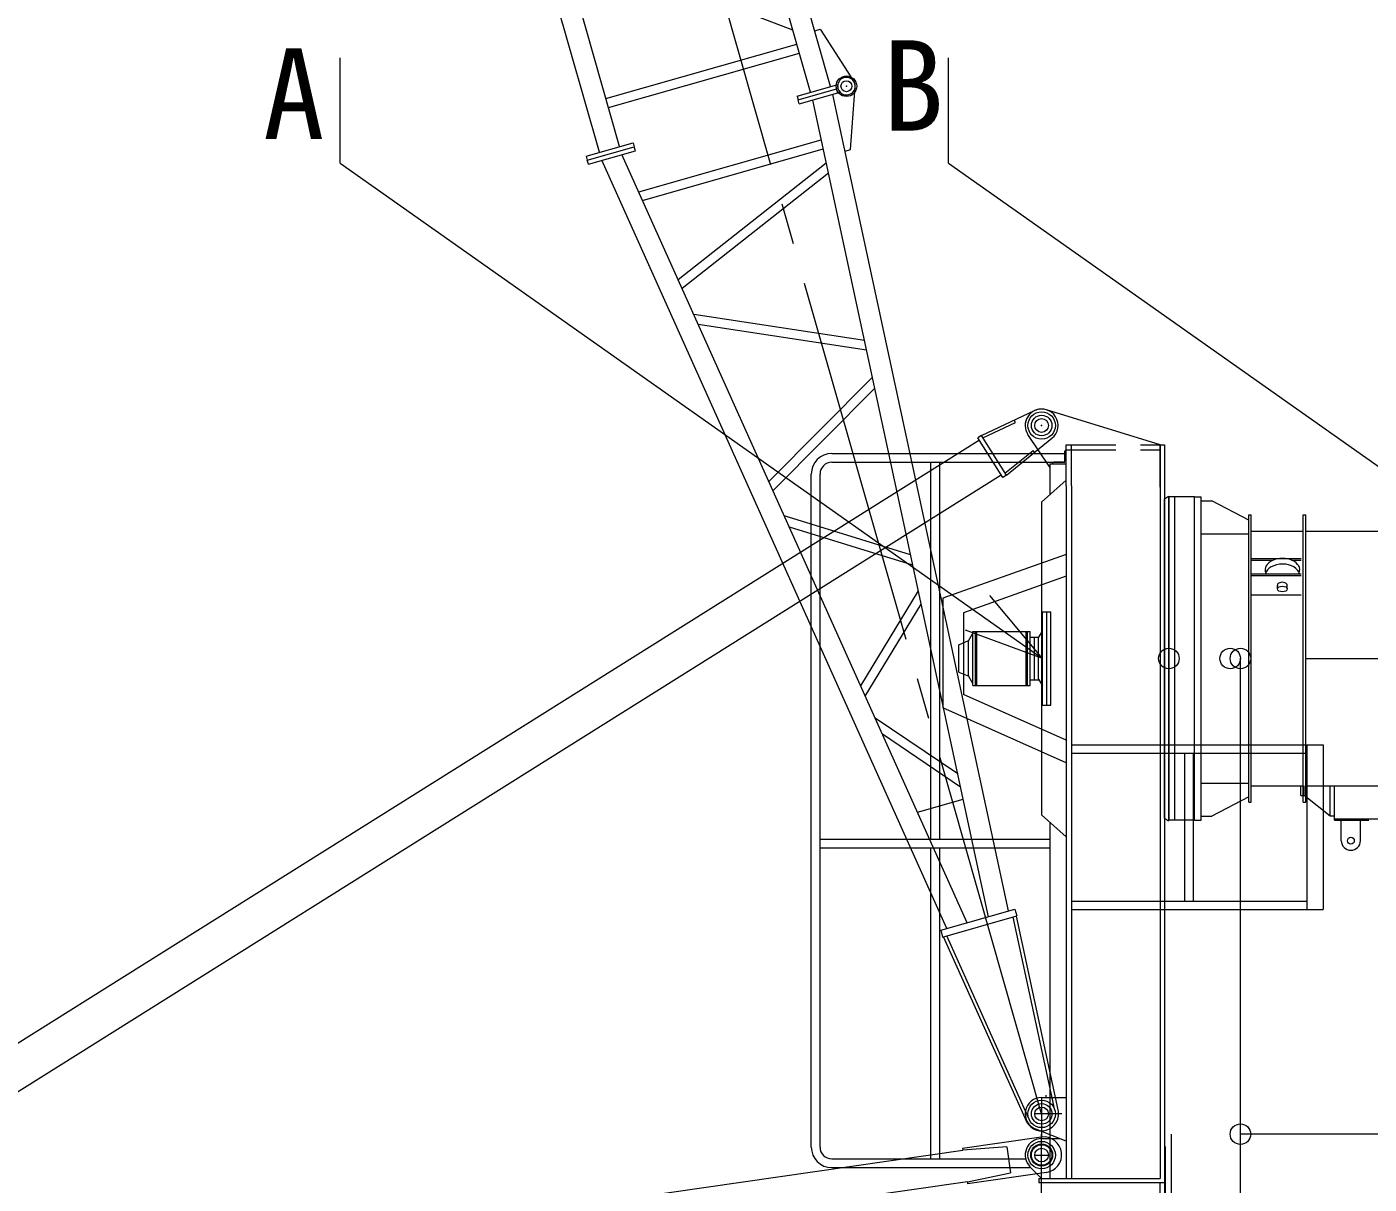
# Model space of a CAD drawing. Units: millimetres at full size, sheet at 1:150; details may follow other scales. Extents: x -30700 to 29919, y -306531 to 293469.
# Drawn here: x -22532 to -17637, y -14669 to -10448 of the extents above; entities that cross this region are included whole.
import ezdxf
from ezdxf.enums import TextEntityAlignment as Align

# ---------------------------------------------------------------- set-up
doc = ezdxf.new("R2010")
doc.units = ezdxf.units.MM
doc.header["$LTSCALE"] = 150
doc.header["$PDMODE"] = 32
doc.header["$PDSIZE"] = 75
doc.linetypes.add('CHAIN2', pattern=[12, 9, -1, 1, -1])
doc.linetypes.add('DASHED1', pattern=[1.8, 1.2, -0.6])
doc.layers.add('1-0', color=7, linetype='Continuous', lineweight=18)
doc.styles.add('ＭＳ ゴシック', font='')
doc.styles.get('ＭＳ ゴシック').set_extended_font_data('MS Gothic')

msp = doc.modelspace()

# ---------------------------------------------------------------- linework, layer by layer
at = {"layer": '1-0', "color": 2, "linetype": 'CHAIN2'}
msp.add_line((-18831.5, -14413.2), (-25552.8, 9146.8), dxfattribs=at)
at = {"layer": '1-0'}
for p, q in [((-19674.4, -10686.5), (-21682.5, -3647.3)), ((-19601, -10665.5), (-21609.1, -3626.4)), ((-20443.7, -10905.9), (-22451.8, -3866.8)), ((-20370.3, -10885), (-22378.4, -3845.9)), ((-19739, -10459.8), (-20583.7, -10137.1)), ((-20420.2, -10710), (-19724.3, -10511.5)), ((-21389.6, -10945.6), (-21389.6, -10560.9)), ((-20410.9, -10742.7), (-19715, -10544.2)), ((-19171.1, -10945.6), (-19171.1, -10560.9)), ((-19723.5, -10700.5), (-19583.3, -10660.5)), ((-19583.3, -10660.5), (-19574.7, -10658.1)), ((-19583.3, -10660.5), (-19579.2, -10674.9)), ((-19723.5, -10700.5), (-19719.3, -10714.9)), ((-19719.3, -10714.9), (-19579.2, -10674.9)), ((-19719.3, -10714.9), (-19579.2, -10674.9)), ((-19719.3, -10714.9), (-19579.2, -10674.9)), ((-19715.2, -10729.3), (-19719.3, -10714.9)), ((-19715.2, -10729.3), (-19575.1, -10689.4)), ((-19025.2, -13693.8), (-19666.1, -10715.3)), ((-18951.9, -13672.9), (-19592.8, -10694.4)), ((-19575.1, -10689.4), (-19579.2, -10674.9)), ((-19575.1, -10689.4), (-19566.5, -10686.8)), ((-20300.5, -11050.2), (-19634.9, -10860.3)), ((-20488.6, -10934.4), (-20317.1, -10885.4)), ((-20488.6, -10934.4), (-20317.1, -10885.4)), ((-20488.6, -10934.4), (-20317.1, -10885.4)), ((-19103, -13716), (-20361.8, -10913.8)), ((-20286.5, -11081.6), (-19627.7, -10893.6)), ((-21389.6, -10945.6), (-18828, -12752.2)), ((-20492.8, -10919.9), (-20488.6, -10934.4)), ((-20484.5, -10948.8), (-20488.6, -10934.4)), ((-19176.9, -13737), (-20435.7, -10934.9)), ((-20157, -11369.8), (-19616.9, -10943.7)), ((-20142.6, -11401.7), (-19609, -10980.7)), ((-20100.1, -11496.3), (-19477.6, -11591.1)), ((-20083.6, -11533.2), (-19470, -11626.6)), ((-19826, -12106.5), (-19448.6, -11726.2)), ((-19811.1, -12139.8), (-19440, -11765.8)), ((-18399.5, -11972.2), (-18813.8, -11844.9)), ((-19050.3, -11939.2), (-18857.1, -11848)), ((-19046.4, -11947.3), (-18927.1, -11891)), ((-18927.1, -11891), (-18931.9, -11883.3)), ((-19050.3, -11939.2), (-19063.8, -11947.7)), ((-18960, -12083.2), (-19050.3, -11939.2)), ((-18801.5, -12054.8), (-18881.3, -11935.6)), ((-19058.5, -11956.1), (-24144.7, -15146.6)), ((-18973.5, -12091.7), (-19063.8, -11947.7)), ((-18960, -12083.2), (-18793.8, -11948.9)), ((-18399.5, -11972.2), (-18399.5, -14648.2)), ((-18399.5, -11972.2), (-18383.5, -11972.2)), ((-18383.5, -11972.2), (-18383.5, -14806.7)), ((-19596.5, -12004.2), (-18747.5, -12004.2)), ((-19596.5, -12036.2), (-18747.5, -12036.2)), ((-19236.5, -12036.2), (-19236.5, -13411.2)), ((-19204.5, -12036.2), (-19204.5, -13411.2)), ((-18965.6, -12076.2), (-18862.9, -11993.2)), ((-18858.1, -12000.9), (-18862.9, -11993.2)), ((-18791.5, -12040.2), (-18791.5, -12042.2)), ((-18751.5, -12036.2), (-18787.5, -12036.2)), ((-18747.5, -12032.2), (-18747.5, -11996.2)), ((-18743.5, -11992.2), (-18740.8, -11992.2)), ((-19671.5, -14534.2), (-19671.5, -12079.2)), ((-19639.5, -14534.2), (-19639.5, -12079.2)), ((-18960, -12083.2), (-18973.5, -12091.7)), ((-18801.5, -12042.2), (-18740.8, -12042.2)), ((-18801.5, -12042.2), (-18801.5, -12155.6)), ((-18741.5, -12102.2), (-18831.5, -12182.2)), ((-18741.5, -12122.2), (-18741.5, -14648.2)), ((-18722.5, -12122.2), (-18722.5, -14648.2)), ((-18831.5, -12182.2), (-18831.5, -13322.2)), ((-18383.5, -12167.2), (-18383.5, -13337.2)), ((-18383.5, -13334.7), (-18383.5, -12169.7)), ((-18367.5, -13344.7), (-18367.5, -12159.7)), ((-18367.5, -12162.2), (-18367.5, -13342.2)), ((-18274.5, -12162.2), (-18367.5, -12162.2)), ((-18347.5, -12162.2), (-18347.5, -13342.2)), ((-18274.5, -12162.2), (-18249.5, -12162.2)), ((-18274.5, -13342.2), (-18274.5, -12162.2)), ((-18249.5, -13342.2), (-18249.5, -12162.2)), ((-18249.5, -12177.2), (-18211.5, -12177.2)), ((-18076.5, -12247.2), (-18211.5, -12177.2)), ((-19309.2, -12373.6), (-19769.9, -12231.6)), ((-18076.5, -12227.7), (-18067.5, -12227.7)), ((-18076.5, -13276.7), (-18076.5, -12227.7)), ((-18067.5, -13276.7), (-18067.5, -12227.7)), ((-17877.5, -12227.7), (-17868.5, -12227.7)), ((-17877.5, -13276.7), (-17877.5, -12227.7)), ((-17868.5, -13276.7), (-17868.5, -12227.7)), ((-19301, -12411.7), (-19751.3, -12272.9)), ((-18249.5, -12297.2), (-18076.5, -12297.2)), ((-18067.5, -12287.7), (-17877.5, -12287.7)), ((-17868.5, -12287.7), (-14669.5, -12287.7)), ((-18067.5, -12387.3), (-17885, -12387.3)), ((-18067.5, -12393.6), (-17988.4, -12393.6)), ((-17921, -12393.6), (-17885, -12393.6)), ((-18741.5, -12451.8), (-19116.5, -12585.2)), ((-18067.5, -12443.3), (-17885, -12443.3)), ((-18067.5, -12449.6), (-17885, -12449.6)), ((-19491.4, -12851.4), (-19280.8, -12505.7)), ((-18828, -12752.2), (-19020, -12521.8)), ((-18067.5, -12519.6), (-17885, -12519.6)), ((-17971.6, -12498.6), (-17971.6, -12484.7)), ((-17936.4, -12498.6), (-17936.4, -12484.4)), ((-19474.5, -12889.1), (-19270.4, -12554)), ((-19116.5, -12585.2), (-19116.5, -12883.5)), ((-18827.9, -12922.2), (-18827.9, -12582.2)), ((-18827.9, -12582.2), (-18797.9, -12582.2)), ((-18812.9, -12922), (-18812.9, -12583.3)), ((-18828, -12752.2), (-19109.5, -12648.7)), ((-19097.9, -12687.2), (-19083.4, -12662.3)), ((-19082.9, -12850.7), (-19082.9, -12653.7)), ((-19082.9, -12653.7), (-18872.9, -12653.7)), ((-19072.9, -12850.7), (-19072.9, -12653.7)), ((-19067.9, -12850.7), (-19067.9, -12653.7)), ((-18887.9, -12850.7), (-18887.9, -12653.7)), ((-18882.9, -12850.7), (-18882.9, -12653.7)), ((-18872.6, -12674.7), (-18842.9, -12674.7)), ((-18857.9, -12829.7), (-18857.9, -12674.7)), ((-18841.7, -12673.9), (-18829, -12652.2)), ((-19132.9, -12701.9), (-19098.5, -12686.9)), ((-19132.9, -12801.7), (-19132.9, -12701.9)), ((-19097.9, -12816.6), (-19097.9, -12687.2)), ((-19132.9, -12801.7), (-19097.4, -12817)), ((-19097.9, -12816.6), (-19083.4, -12841.5)), ((-18842.9, -12828), (-18828.9, -12852.2)), ((-18741.5, -13050.2), (-19116.5, -12883.5)), ((-19137.2, -13173), (-19438.2, -12969.9)), ((-18741.5, -13132.2), (-19191.5, -12932.2)), ((-19126.9, -13221), (-19411.8, -13028.7)), ((-18722.5, -13067.2), (-17804.5, -13067.2)), ((-17864.5, -13067.2), (-17864.5, -13667.2)), ((-17804.5, -13067.2), (-17804.5, -13667.2)), ((-18722.5, -13097.2), (-17864.5, -13097.2)), ((-18309.5, -13637.2), (-18309.5, -13097.2)), ((-18277.5, -13637.2), (-18277.5, -13097.2)), ((-18249.5, -13207.2), (-18076.5, -13207.2)), ((-18076.5, -13257.2), (-18211.5, -13327.2)), ((-18067.5, -13216.7), (-17877.5, -13216.7)), ((-17886, -13251.7), (-17886, -13216.7)), ((-17779, -13326.7), (-17874, -13251.7)), ((-17868.5, -13216.7), (-14669.5, -13216.7)), ((-17764, -13341.7), (-17764, -13216.7)), ((-19284, -13313.2), (-19117.3, -13265.6)), ((-18076.5, -13276.7), (-18067.5, -13276.7)), ((-17877.5, -13276.7), (-17868.5, -13276.7)), ((-18741.5, -13402.2), (-18831.5, -13322.2)), ((-18801.5, -13348.9), (-18801.5, -14648.2)), ((-18383.5, -13334.7), (-18368.5, -13344.7)), ((-18274.5, -13342.2), (-18367.5, -13342.2)), ((-18274.5, -13342.2), (-18249.5, -13342.2)), ((-18249.5, -13327.2), (-18211.5, -13327.2)), ((-17764, -13336.7), (-17203, -13336.7)), ((-17764, -13341.7), (-17638, -13341.7)), ((-17739, -13416.7), (-17739, -13341.7)), ((-17669, -13416.7), (-17669, -13341.7)), ((-19639.5, -13411.2), (-18801.9, -13411.2)), ((-19639.5, -13443.2), (-18801.9, -13443.2)), ((-19236.5, -13443.2), (-19236.5, -14577.2)), ((-19204.5, -13443.2), (-19204.5, -14577.2)), ((-18722.5, -13637.2), (-17864.5, -13637.2)), ((-19199.6, -13743.5), (-18928.9, -13666.3)), ((-19192.5, -13768.5), (-18921.8, -13691.3)), ((-18783.4, -14399.5), (-18935, -13695.1)), ((-18928.9, -13666.3), (-18921.8, -13691.3)), ((-18771.3, -14398.7), (-18923.4, -13691.8)), ((-18722.5, -13667.2), (-17804.5, -13667.2)), ((-19199.6, -13743.5), (-19192.5, -13768.5)), ((-18890.9, -14430.6), (-19188.8, -13767.5)), ((-18879.5, -14426.9), (-19177.2, -13764.2)), ((-18831.5, -14353.2), (-18741.5, -14353.2)), ((-18831.5, -14353.2), (-18816.5, -14353.2)), ((-18816.5, -14344.2), (-18816.5, -14353.2)), ((-18741.5, -14512.4), (-18853.2, -14469.2)), ((-18959, -14533.5), (-19118.8, -14545.9)), ((-18959, -14533.5), (-18945.5, -14627.6)), ((-18831.5, -14503.2), (-18765.3, -14503.2)), ((-18380.5, -14531.7), (-18383.5, -14531.7)), ((-18380.5, -14531.7), (-18380.5, -14796.7)), ((-23660.3, -15197.4), (-19118.8, -14545.9)), ((-19596.5, -14577.2), (-18889.8, -14577.2)), ((-19596.5, -14609.2), (-18874, -14609.2)), ((-19102.4, -14660.7), (-18945.5, -14627.6)), ((-18814.3, -14626.4), (-19101.4, -14667.6)), ((-18831.5, -14648.2), (-18874, -14605.6)), ((-19102.4, -14660.7), (-23643.9, -15312.2)), ((-19102.4, -14660.7), (-19101.4, -14667.6)), ((-18841.5, -14648.2), (-18841.5, -14664.2)), ((-18841.5, -14648.2), (-18399.5, -14648.2)), ((-18383.5, -14664.2), (-18841.5, -14664.2))]:
    msp.add_line(p, q, dxfattribs=at)
at = {"layer": '1-0', "linetype": 'DASHED1'}
for p, q in [((-18741.5, -12122.2), (-18741.5, -11972.2)), ((-18741.5, -11972.2), (-18399.5, -11972.2)), ((-18740.8, -11991.2), (-18399.5, -11991.2)), ((-18722.5, -12122.2), (-18722.5, -11972.2)), ((-18399.5, -12126.7), (-18399.5, -11972.2))]:
    msp.add_line(p, q, dxfattribs=at)
at = {"layer": '1-0', "color": 4, "lineweight": 9}
for p, q in [((-18106.5, -17100.3), (-18106.5, -12752.2)), ((-18106.5, -14487), (-18106.5, -13871.1)), ((-18358, -17100.3), (-18358, -14487)), ((-12226.5, -14487), (-18106.5, -14487))]:
    msp.add_line(p, q, dxfattribs=at)
at = {"layer": '1-0', "linetype": 'CHAIN2'}
for p, q in [((-17868.5, -12752.2), (-14447.3, -12752.2)), ((-18831.5, -14353.2), (-18831.5, -14503.2)), ((-18757.4, -14413.2), (-18856.5, -14413.2)), ((-18856.5, -14563.2), (-18806.5, -14563.2))]:
    msp.add_line(p, q, dxfattribs=at)
at = {"layer": '1-0'}
for points in [[(-19658.9, -10462.6), (-19639.6, -10457.1), (-19516.5, -10647.3)], [(-19548.3, -10901.1), (-19529.1, -10895.6), (-19511.5, -10667.2)], [(-20492.8, -10919.9), (-20321.2, -10871), (-20317.1, -10885.4)], [(-20484.5, -10948.8), (-20313, -10899.9), (-20317.1, -10885.4)], [(-19171.1, -10945.6), (-16609.5, -12752.2), (-16891, -12648.7)], [(-18978.8, -12083.2), (-24065, -15273.6), (-24144.7, -15146.6)], [(-18383.5, -13334.7), (-18383.5, -12169.7), (-18368.5, -12159.7)], [(-18741.5, -12372.2), (-19191.5, -12532.2), (-19191.5, -12932.2)], [(-18827.9, -12922.2), (-18797.9, -12922.2), (-18797.9, -12582.2)], [(-19082.9, -12850.7), (-18872.9, -12850.7), (-18872.9, -12653.7)], [(-18872.6, -12829.7), (-18842.9, -12829.7), (-18842.9, -12674.7)], [(-17886, -13251.7), (-17874, -13251.7), (-17874, -13216.7)], [(-17764, -13326.7), (-17779, -13326.7), (-17779, -13216.7)], [(-18832.8, -14497.7), (-19119.8, -14538.9), (-19118.8, -14545.9)], [(-18383.5, -14806.7), (-18399.5, -14806.7), (-18399.5, -14664.2)]]:
    msp.add_lwpolyline(points, dxfattribs=at)
at = {"layer": '1-0', "color": 4, "lineweight": 9}
msp.add_lwpolyline([(-18831.5, -17572.3), (-18831.5, -17100.3), (-18831.5, -14487)], dxfattribs=at)
at = {"layer": '1-0'}
for centre, radius in [((-19543.4, -10664.7), 20), ((-19543.4, -10664.7), 20), ((-19543.4, -10664.7), 20), ((-18831.5, -11902.2), 50), ((-18831.5, -11902.2), 50), ((-18831.5, -11902.2), 25), ((-18831.5, -11902.2), 25), ((-18831.5, -11902.2), 25), ((-18831.5, -11902.2), 25), ((-18831.5, -11902.2), 25), ((-18144, -12752.2), 37.5), ((-17704, -13416.7), 12.5), ((-18831.5, -14413.2), 50), ((-18831.5, -14413.2), 50), ((-18831.5, -14413.2), 25), ((-18831.5, -14413.2), 25), ((-18831.5, -14413.2), 25), ((-18831.5, -14563.2), 50), ((-18831.5, -14563.2), 50), ((-18831.5, -14563.2), 40), ((-18831.5, -14563.2), 25), ((-18831.5, -14563.2), 25), ((-18831.5, -14563.2), 25), ((-18831.5, -14563.2), 25)]:
    msp.add_circle(centre, radius, dxfattribs=at)
for centre, radius, start, end in [((-19543.4, -10664.7), 32, 355.5922, 223.7123), ((-19543.4, -10664.7), 32, 168.1327, 223.7122), ((-19543.4, -10664.7), 32, 223.7122, 32.9161), ((-19543.4, -10664.7), 32, 355.5922, 15.9225), ((-18831.5, -11902.2), 60, 81.6269, 213.8286), ((-18831.5, -11902.2), 60, 81.4444, 115.2636), ((-18831.5, -11902.2), 60, 72.9154, 115.2636), ((-18831.5, -11902.2), 60, 308.9337, 115.2644), ((-19596.5, -12079.2), 75, 89.9996, 179.9996), ((-19596.5, -12079.2), 43, 89.9996, 179.9996), ((-18787.5, -12040.2), 4, 89.9996, 179.9996), ((-18751.5, -12032.2), 4, 269.9996, 359.9996), ((-18743.5, -11996.2), 4, 89.9996, 179.9996), ((-17704, -13416.7), 35, 180, 0), ((-18831.5, -14413.2), 60, 89.9993, 248.8215), ((-18831.5, -14413.2), 62, 195.9225, 15.9225), ((-19596.5, -14534.2), 75, 179.9996, 269.9996), ((-19596.5, -14534.2), 43, 179.9996, 269.9996), ((-18831.5, -14563.2), 60, 90.0006, 224.9005), ((-18823.5, -14562.2), 65, 277.251, 97.251)]:
    msp.add_arc(centre, radius, start, end, dxfattribs=at)
for centre, major_axis, ratio, start_param, end_param in [((-17953.4, -12428.8), (63, 0), 0.6666, 6.018104, 9.68827), ((-17953.4, -12449.9), (63, 0), 0.6666, 0.148639, 2.979836), ((-17953.9, -12484.6), (17.5, 0), 0.6, 6.22163, 9.529469)]:
    msp.add_ellipse(centre, major_axis=major_axis, ratio=ratio, start_param=start_param, end_param=end_param, dxfattribs=at)
msp.add_ellipse((-17953.9, -12498.6), major_axis=(17.5, 0), ratio=0.6, dxfattribs=at)
for p in [(-19543.4, -10664.7), (-18831.5, -11902.2), (-18367.5, -12752.2), (-18106.5, -12752.2), (-18831.5, -14413.2), (-18831.5, -14563.2), (-18831.5, -14563.2)]:
    msp.add_point(p, dxfattribs=at)
at = {"layer": '1-0', "color": 2}
msp.add_point((-18831.5, -14413.2), dxfattribs=at)
at = {"layer": '1-0', "color": 4}
msp.add_point((-18106.5, -14487), dxfattribs=at)

# ---------------------------------------------------------------- texts
at = {"layer": '1-0', "style": 'ＭＳ ゴシック'}
for s, p in [('B', (-19412.4, -10926)), ('A', (-21670.9, -10956))]:
    msp.add_text(s, height=329.9, dxfattribs=at).set_placement(p, align=Align.BOTTOM_LEFT)

doc.saveas('drawing.dxf')
